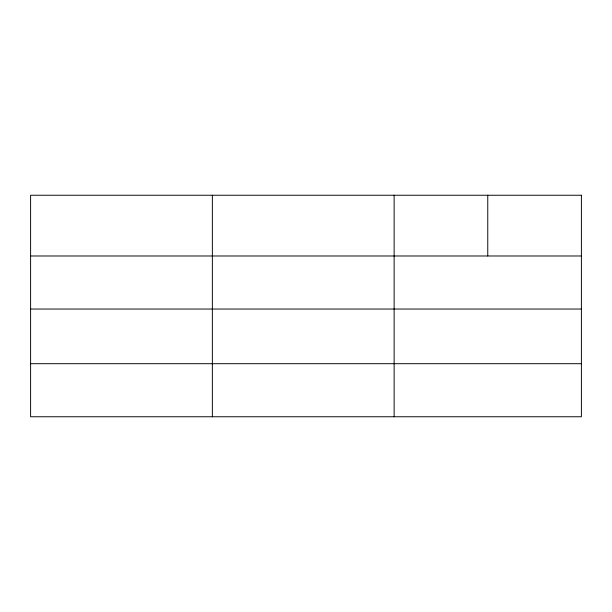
<?xml version="1.0" encoding="UTF-8"?>
<svg xmlns="http://www.w3.org/2000/svg" width="612" height="612" viewBox="0 0 612 612"><rect width="100%" height="100%" fill="white"/><g stroke="black" fill="none" stroke-linecap="round" stroke-linejoin="round"><path stroke-width="0.92" d="M30.6 255.984L581.4 255.984M30.6 309.037L581.4 309.037M30.6 363.704L581.4 363.704M487.764 195.243L487.764 255.984M394.128 195.243L394.128 416.757M212.364 195.243L212.364 416.757M581.4 195.243L30.6 195.243L30.6 416.757L581.4 416.757L581.4 195.243"/></g></svg>
